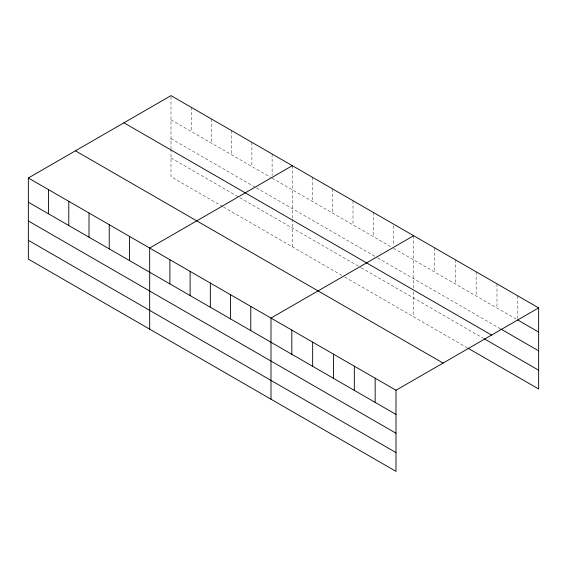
<?xml version="1.0" encoding="UTF-8"?>
<svg xmlns="http://www.w3.org/2000/svg" width="567" height="567" viewBox="0 0 567 567"><rect width="100%" height="100%" fill="white"/><g stroke="black" fill="none" stroke-linecap="round" stroke-linejoin="round"><path stroke-width="0.43" stroke-dasharray="2.83 2.13" d="M171.007 149.164L171.007 95.632M171.007 119.814L270.615 177.315M272.11 178.18L391.187 246.928M393.434 248.226L516.331 319.178M171.007 138.603L255.632 187.457M256.383 187.89L376.956 257.503M377.707 257.935L499.959 328.52M171.007 157.959L239.161 197.309M239.905 197.741L360.477 267.348M361.229 267.78L483.594 338.428M222.682 206.586L171.007 176.748L171.007 150.042M223.433 207.019L344.006 276.625M344.75 277.057L467.222 347.769M517.82 295.861L517.82 319.178M496.983 283.833L496.983 308.016M476.152 271.806L476.152 295.988M455.315 259.778L455.315 283.954M434.485 247.751L434.485 271.926M413.655 235.723L413.655 288.369M413.655 291.892L413.655 316.84M393.434 225.772L393.434 245.639M373.214 212.37L373.214 236.552M352.993 200.697L352.993 224.879M332.772 189.024L332.772 213.206M312.552 177.351L312.552 201.533M292.331 165.677L292.331 218.323M292.331 219.202L292.331 246.794M272.11 154.004L272.11 175.593M251.89 142.324L251.89 166.507M231.669 130.651L231.669 154.834M211.448 118.978L211.448 143.16M191.228 107.305L191.228 131.487"/><path stroke-width="0.85" d="M395.993 433.223L395.993 390.252L28.35 177.995L28.35 259.112L395.993 471.368L395.993 433.223L28.35 220.967M467.966 348.195L538.65 389.005L538.65 307.888L171.007 95.632L28.35 177.995M292.331 165.677L149.674 248.041L149.674 329.158M413.655 235.723L270.991 318.08L270.991 399.203M395.993 390.252L538.65 307.888M517.82 320.043L538.65 332.071M500.704 328.952L538.65 350.86M123.932 122.812L491.575 335.069M484.338 338.86L538.65 370.216M75.425 150.815L443.068 363.071M28.35 202.178L395.993 414.434M28.35 240.323L395.993 452.579M375.156 378.224L375.156 402.407M354.325 366.197L354.325 390.372M333.495 354.169L333.495 378.345M312.658 342.142L312.658 366.317M291.828 330.107L291.828 354.29M250.77 306.407L250.77 330.589M230.549 294.734L230.549 318.916M210.336 283.061L210.336 307.243M190.115 271.387L190.115 295.57M169.894 259.714L169.894 283.897M129.453 236.361L129.453 260.544M109.233 224.688L109.233 248.87M89.012 213.015L89.012 237.197M68.791 201.342L68.791 225.524M48.571 189.669L48.571 213.851"/></g></svg>
